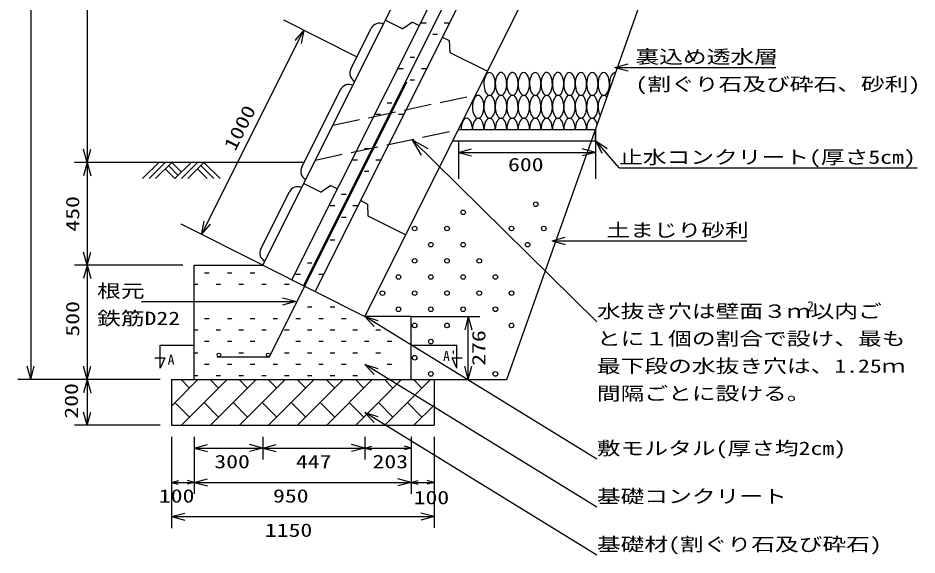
# Model space of a CAD drawing. Units: millimetres, scale not verified. Extents: x -10580 to 10511, y -7658 to 7278.
# Drawn here: x -10380 to -6442, y -7658 to -5308 of the extents above; entities that cross this region are included whole.
import ezdxf
from ezdxf.enums import TextEntityAlignment as Align

# ---------------------------------------------------------------- set-up
doc = ezdxf.new("R2010")
doc.units = ezdxf.units.MM
doc.header["$LTSCALE"] = 40
doc.linetypes.add('DASHED3', pattern=[4, 3, -1])
doc.layers.add('0-0', color=7, linetype='Continuous')
doc.styles.add('ＭＳ ゴシック', font='')
doc.styles.get('ＭＳ ゴシック').set_extended_font_data('MS Gothic')

msp = doc.modelspace()

# ---------------------------------------------------------------- linework, layer by layer
at = {"layer": '0-0'}
for p, q in [((-10324.21, -3440.2), (-10324.21, -6890.2)), ((-10077.16, -3440.2), (-10077.16, -5940.2)), ((-9217.37, -5316.97), (-8895.52, -5478.26)), ((-8616.1, -5329.12), (-8592.64, -5329.12)), ((-8512.64, -5329.12), (-8492.64, -5329.12)), ((-9127.97, -5361.77), (-9167.82, -5406.63)), ((-8562.64, -5379.11), (-8542.64, -5379.11)), ((-8662.64, -5479.11), (-8642.64, -5479.11)), ((-7765.31, -5524.61), (-7707.36, -5509.08)), ((-8712.64, -5529.12), (-8692.64, -5529.12)), ((-8612.64, -5529.12), (-8592.64, -5529.12)), ((-7765.31, -5524.61), (-7707.36, -5540.14)), ((-7765.31, -5524.61), (-7060.44, -5524.61)), ((-8662.64, -5579.11), (-8642.64, -5579.11)), ((-8762.64, -5679.12), (-8742.64, -5679.12)), ((-8812.64, -5729.12), (-8792.64, -5729.12)), ((-8712.64, -5729.12), (-8692.64, -5729.12)), ((-7850.85, -5796.17), (-7850.85, -6011.86)), ((-8654.46, -5839.61), (-8613.96, -5908.61)), ((-8450.85, -5846.17), (-8450.85, -6011.86)), ((-7848.63, -5846.17), (-7822.59, -5900.22)), ((-10077.16, -5940.2), (-10092.69, -5882.25)), ((-10077.16, -5940.2), (-10061.63, -5882.25)), ((-8862.64, -5879.12), (-8842.64, -5879.12)), ((-8450.85, -5896.17), (-8392.89, -5880.64)), ((-8450.85, -5896.17), (-8392.89, -5911.7)), ((-8450.85, -5896.17), (-7850.85, -5896.17)), ((-7850.85, -5896.17), (-7908.8, -5880.64)), ((-7850.85, -5896.17), (-7908.8, -5911.7)), ((-9127.01, -5940.2), (-10132.95, -5940.2)), ((-10077.16, -5940.2), (-10092.69, -5998.16)), ((-10077.16, -5940.2), (-10061.63, -5998.16)), ((-10077.16, -5940.2), (-10077.16, -6390.2)), ((-9763.29, -5940.2), (-9834, -6010.91)), ((-9735.01, -5940.2), (-9805.72, -6010.91)), ((-9706.73, -5940.2), (-9777.44, -6010.91)), ((-9706.73, -5940.2), (-9664.3, -5982.63)), ((-9621.87, -5940.2), (-9692.58, -6010.91)), ((-9593.59, -5940.2), (-9664.3, -6010.91)), ((-9565.31, -5940.2), (-9636.02, -6010.91)), ((-9565.31, -5940.2), (-9494.6, -6010.91)), ((-8912.64, -5929.12), (-8892.64, -5929.12)), ((-8812.64, -5929.12), (-8792.64, -5929.12)), ((-9735.01, -5968.49), (-9692.58, -6010.91)), ((-9720.87, -5954.34), (-9678.44, -5996.77)), ((-9593.59, -5968.49), (-9551.16, -6010.91)), ((-9579.45, -5954.34), (-9522.88, -6010.91)), ((-8862.64, -5979.12), (-8842.64, -5979.12)), ((-7747.25, -5963.94), (-6442.25, -5963.94)), ((-8962.64, -6079.12), (-8942.64, -6079.12)), ((-9012.64, -6129.12), (-8992.64, -6129.12)), ((-8912.64, -6129.12), (-8892.64, -6129.12)), ((-8962.64, -6179.12), (-8942.64, -6179.12)), ((-9307.77, -6390.2), (-9665.39, -6211)), ((-9575.98, -6255.8), (-9563.9, -6197.03)), ((-9575.98, -6255.8), (-9536.14, -6210.94)), ((-9012.64, -6279.12), (-8992.64, -6279.12)), ((-8040.58, -6283.24), (-7982.62, -6267.71)), ((-8040.58, -6283.24), (-7187.98, -6283.24)), ((-8040.58, -6283.24), (-7982.62, -6298.77)), ((-10077.16, -6390.2), (-10092.69, -6332.25)), ((-10077.16, -6390.2), (-10061.63, -6332.25)), ((-9112.64, -6379.12), (-9092.64, -6379.12)), ((-9657.77, -6390.2), (-10132.95, -6390.2)), ((-10077.16, -6390.2), (-10092.69, -6448.16)), ((-10077.16, -6390.2), (-10061.63, -6448.16)), ((-9562.64, -6422.71), (-9542.64, -6422.71)), ((-9462.64, -6422.71), (-9442.64, -6422.71)), ((-9362.64, -6422.71), (-9342.64, -6422.71)), ((-9162.64, -6429.12), (-9142.64, -6429.12)), ((-9062.64, -6429.12), (-9042.64, -6429.12)), ((-9607.78, -6472.71), (-9592.64, -6472.71)), ((-9512.64, -6472.71), (-9492.64, -6472.71)), ((-9412.64, -6472.71), (-9392.64, -6472.71)), ((-9312.64, -6472.71), (-9292.64, -6472.71)), ((-9212.64, -6472.71), (-9192.64, -6472.71)), ((-9163.76, -6549.22), (-9221.71, -6533.7)), ((-9112.64, -6572.71), (-9092.64, -6572.71)), ((-9012.64, -6572.71), (-8992.64, -6572.71)), ((-8860.77, -6614.2), (-8803.26, -6631.28)), ((-8860.77, -6614.2), (-8819.51, -6657.75)), ((-7844.48, -7237.97), (-8860.77, -6614.2)), ((-8657.78, -6614.2), (-8357.78, -6614.2)), ((-8407.77, -6614.2), (-8423.3, -6672.16)), ((-8407.77, -6614.2), (-8392.25, -6672.16)), ((-8407.77, -6890.2), (-8407.77, -6614.2)), ((-9562.64, -6622.71), (-9542.64, -6622.71)), ((-9462.64, -6622.71), (-9442.64, -6622.71)), ((-9362.64, -6622.71), (-9342.64, -6622.71)), ((-9262.64, -6622.71), (-9242.64, -6622.71)), ((-9162.64, -6622.71), (-9142.64, -6622.71)), ((-9062.64, -6622.71), (-9042.64, -6622.71)), ((-8962.64, -6622.71), (-8942.64, -6622.71)), ((-9607.78, -6672.71), (-9592.64, -6672.71)), ((-9512.64, -6672.71), (-9492.64, -6672.71)), ((-9412.64, -6672.71), (-9392.64, -6672.71)), ((-9312.64, -6672.71), (-9292.64, -6672.71)), ((-9212.64, -6672.71), (-9192.64, -6672.71)), ((-9112.64, -6672.71), (-9092.64, -6672.71)), ((-9012.64, -6672.71), (-8992.64, -6672.71)), ((-8912.64, -6672.71), (-8892.64, -6672.71)), ((-8812.64, -6672.71), (-8792.64, -6672.71)), ((-9562.64, -6722.71), (-9542.64, -6722.71)), ((-9462.64, -6722.71), (-9442.64, -6722.71)), ((-9362.64, -6722.71), (-9342.64, -6722.71)), ((-9162.64, -6722.71), (-9142.64, -6722.71)), ((-9062.64, -6722.71), (-9042.64, -6722.71)), ((-8962.64, -6722.71), (-8942.64, -6722.71)), ((-8862.64, -6722.71), (-8842.64, -6722.71)), ((-8762.64, -6722.71), (-8742.64, -6722.71)), ((-9607.78, -6772.71), (-9592.64, -6772.71)), ((-9412.64, -6772.71), (-9392.64, -6772.71)), ((-9212.64, -6772.71), (-9192.64, -6772.71)), ((-9112.64, -6772.71), (-9092.64, -6772.71)), ((-9012.64, -6772.71), (-8992.64, -6772.71)), ((-8912.64, -6772.71), (-8892.64, -6772.71)), ((-8812.64, -6772.71), (-8792.64, -6772.71)), ((-10324.21, -6890.2), (-10339.74, -6832.25)), ((-10324.21, -6890.2), (-10308.68, -6832.25)), ((-10077.16, -6890.2), (-10092.69, -6832.25)), ((-10077.16, -6890.2), (-10061.63, -6832.25)), ((-9562.64, -6822.71), (-9542.64, -6822.71)), ((-9462.64, -6822.71), (-9442.64, -6822.71)), ((-9362.64, -6822.71), (-9342.64, -6822.71)), ((-9262.64, -6822.71), (-9242.64, -6822.71)), ((-9162.64, -6822.71), (-9142.64, -6822.71)), ((-9062.64, -6822.71), (-9042.64, -6822.71)), ((-8962.64, -6822.71), (-8942.64, -6822.71)), ((-7844.48, -7447.97), (-8860.77, -6824.2)), ((-8860.77, -6824.2), (-8803.26, -6841.28)), ((-8860.77, -6824.2), (-8819.51, -6867.75)), ((-8762.64, -6822.71), (-8742.64, -6822.71)), ((-8407.77, -6890.2), (-8423.3, -6832.25)), ((-8407.77, -6890.2), (-8392.25, -6832.25)), ((-9757.77, -6890.2), (-10380, -6890.2)), ((-10077.16, -6890.2), (-10092.69, -6948.16)), ((-10077.16, -6890.2), (-10061.63, -6948.16)), ((-9707.78, -7006.34), (-9591.64, -6890.2)), ((-9628.78, -6927.34), (-9665.91, -6890.2)), ((-9664.36, -7090.2), (-9464.36, -6890.2)), ((-9607.78, -6872.71), (-9592.64, -6872.71)), ((-9501.5, -6927.34), (-9538.63, -6890.2)), ((-9537.08, -7090.2), (-9337.08, -6890.2)), ((-9512.64, -6872.71), (-9492.64, -6872.71)), ((-9412.64, -6872.71), (-9392.64, -6872.71)), ((-9374.22, -6927.34), (-9411.36, -6890.2)), ((-9409.8, -7090.2), (-9209.8, -6890.2)), ((-9312.64, -6872.71), (-9292.64, -6872.71)), ((-9246.94, -6927.34), (-9284.08, -6890.2)), ((-9282.52, -7090.2), (-9082.52, -6890.2)), ((-9212.64, -6872.71), (-9192.64, -6872.71)), ((-9119.66, -6927.34), (-9156.8, -6890.2)), ((-9155.24, -7090.2), (-8955.24, -6890.2)), ((-9112.64, -6872.71), (-9092.64, -6872.71)), ((-8992.38, -6927.34), (-9029.52, -6890.2)), ((-9027.96, -7090.2), (-8827.96, -6890.2)), ((-9012.64, -6872.71), (-8992.64, -6872.71)), ((-8912.64, -6872.71), (-8892.64, -6872.71)), ((-8865.1, -6927.34), (-8902.24, -6890.2)), ((-8900.69, -7090.2), (-8700.69, -6890.2)), ((-8737.82, -6927.34), (-8774.96, -6890.2)), ((-8773.41, -7090.2), (-8573.41, -6890.2)), ((-8610.54, -6927.34), (-8647.68, -6890.2)), ((-9628.78, -7054.62), (-9692.42, -6990.98)), ((-9501.5, -7054.62), (-9565.14, -6990.98)), ((-9374.22, -7054.62), (-9437.86, -6990.98)), ((-9246.94, -7054.62), (-9310.58, -6990.98)), ((-9119.66, -7054.62), (-9183.3, -6990.98)), ((-8992.38, -7054.62), (-9056.02, -6990.98)), ((-8865.1, -7054.62), (-8928.74, -6990.98)), ((-8737.82, -7054.62), (-8801.46, -6990.98)), ((-8610.54, -7054.62), (-8674.18, -6990.98)), ((-8646.13, -7090.2), (-8557.77, -7001.85)), ((-10077.16, -7090.2), (-10092.69, -7032.25)), ((-10077.16, -7090.2), (-10061.63, -7032.25)), ((-8860.77, -7034.2), (-8819.51, -7077.75)), ((-9757.77, -7090.2), (-10132.95, -7090.2)), ((-9707.78, -7140.2), (-9707.78, -7540.2)), ((-9607.78, -7140.2), (-9607.78, -7390.2)), ((-9307.77, -7140.2), (-9307.77, -7240.2)), ((-8860.77, -7140.2), (-8860.77, -7240.2)), ((-8657.78, -7140.2), (-8657.78, -7390.2)), ((-8557.77, -7140.2), (-8557.77, -7539.58)), ((-9607.78, -7190.2), (-9549.82, -7174.67)), ((-9607.78, -7190.2), (-9307.77, -7190.2)), ((-9607.78, -7190.2), (-9549.82, -7205.73)), ((-9307.77, -7190.2), (-9365.73, -7174.67)), ((-9307.77, -7190.2), (-9365.73, -7205.73)), ((-9307.77, -7190.2), (-9249.82, -7174.67)), ((-9307.77, -7190.2), (-9249.82, -7205.73)), ((-8860.77, -7190.2), (-8918.73, -7174.67)), ((-8860.77, -7190.2), (-8918.73, -7205.73)), ((-8860.77, -7190.2), (-8830.78, -7182.17)), ((-8860.77, -7190.2), (-8830.78, -7198.24)), ((-8657.78, -7190.2), (-8687.77, -7182.17)), ((-8657.78, -7190.2), (-8687.77, -7198.24)), ((-9707.78, -7340.2), (-9675.1, -7331.45)), ((-9707.78, -7340.2), (-9677.77, -7348.24)), ((-9607.78, -7340.2), (-9637.78, -7332.17)), ((-9607.78, -7340.2), (-9637.78, -7348.24)), ((-9607.78, -7340.2), (-9549.82, -7355.73)), ((-9607.78, -7340.2), (-8657.78, -7340.2)), ((-8657.78, -7340.2), (-8715.73, -7324.67)), ((-8657.78, -7340.2), (-8715.73, -7355.73)), ((-8657.78, -7340.2), (-8627.77, -7332.17)), ((-8657.78, -7340.2), (-8627.77, -7348.24)), ((-8657.78, -7340.2), (-8557.77, -7340.2)), ((-8557.77, -7340.2), (-8587.78, -7332.17)), ((-8557.77, -7340.2), (-8587.78, -7348.24)), ((-9707.78, -7490.2), (-9649.82, -7474.67)), ((-8557.77, -7490.2), (-8615.73, -7474.67)), ((-9707.78, -7490.2), (-9649.82, -7505.73)), ((-9707.78, -7490.2), (-8557.77, -7490.2)), ((-8557.77, -7490.2), (-8615.73, -7505.73))]:
    msp.add_line(p, q, dxfattribs=at)
at = {"layer": '0-0', "color": 2}
for p, q in [((-9307.77, -6390.2), (-7829.47, -3440.2)), ((-8860.77, -6614.2), (-7270.23, -3440.2)), ((-9179.93, -6454.27), (-7726.13, -3553.15)), ((-9078.01, -6505.34), (-7624.21, -3604.23)), ((-8922.4, -5531.9), (-8832.8, -5353.09)), ((-8770.16, -5317.37), (-8694.17, -5355.45)), ((-8651.66, -5326.42), (-8694.17, -5355.45)), ((-8651.66, -5326.42), (-8622.15, -5341.21)), ((-8520.23, -5392.28), (-8490.73, -5407.06)), ((-8490.73, -5407.06), (-8488.54, -5458.49)), ((-8488.54, -5458.49), (-8323.16, -5541.37)), ((-9137.45, -5961.03), (-8967.21, -5621.3)), ((-8450.85, -5796.17), (-7850.85, -5796.17)), ((-7850.85, -5846.17), (-7850.85, -5796.17)), ((-8475.9, -5846.17), (-7848.63, -5846.17)), ((-9128.57, -6032.59), (-9052.58, -6070.67)), ((-9010.07, -6041.64), (-9052.58, -6070.67)), ((-9010.07, -6041.64), (-8980.56, -6056.43)), ((-9316.66, -6318.64), (-9191.21, -6068.31)), ((-8878.64, -6107.5), (-8849.14, -6122.29)), ((-8849.14, -6122.29), (-8846.95, -6173.72)), ((-8846.95, -6173.72), (-8681.57, -6256.59)), ((-9607.78, -6890.2), (-9607.78, -6390.2)), ((-9607.78, -6390.2), (-9307.77, -6390.2)), ((-9307.77, -6390.2), (-8860.77, -6614.2)), ((-8657.78, -6614.2), (-8860.77, -6614.2)), ((-8657.78, -6890.2), (-8657.78, -6614.2)), ((-9707.78, -6890.2), (-9707.78, -7090.2)), ((-9707.78, -6890.2), (-8557.77, -6890.2)), ((-8557.77, -6890.2), (-8557.77, -7090.2)), ((-9707.78, -7090.2), (-8557.77, -7090.2))]:
    msp.add_line(p, q, dxfattribs=at)
at = {"layer": '0-0', "color": 5}
msp.add_line((-9128.97, -6479.81), (-7655.01, -3538.46), dxfattribs=at)
at = {"layer": '0-0', "linetype": 'DASHED3'}
for p, q in [((-9000.89, -5777.8), (-8374.68, -5644.19)), ((-9077.05, -5929.78), (-8450.85, -5796.17))]:
    msp.add_line(p, q, dxfattribs=at)
at = {"layer": '0-0', "color": 3}
for p in [(-8657.78, -6740.2), (-8457.77, -6840.2)]:
    msp.add_line(p, (-8457.77, -6740.2), dxfattribs=at)
at = {"layer": '0-0', "color": 2}
msp.add_lwpolyline([(-8557.77, -6890.2), (-8239.45, -6890.2), (-7120.56, -3740.2)], dxfattribs=at)
at = {"layer": '0-0'}
for points in [[(-9575.98, -6255.8), (-9127.97, -5361.77), (-9140.05, -5420.54)], [(-7844.48, -6637.97), (-8654.46, -5839.61), (-8584.89, -5879.11)], [(-7747.25, -5963.94), (-7848.63, -5846.17), (-7799.05, -5879.96)], [(-10077.16, -6390.2), (-10077.16, -6890.2), (-10077.16, -7090.2)], [(-9838.53, -6549.22), (-9163.76, -6549.22), (-9221.71, -6564.75)], [(-7844.48, -7657.97), (-8860.77, -7034.2), (-8803.26, -7051.28)], [(-9307.77, -7190.2), (-8860.77, -7190.2), (-8657.78, -7190.2)], [(-9707.78, -7340.2), (-9607.78, -7340.2), (-9549.82, -7324.67)]]:
    msp.add_lwpolyline(points, dxfattribs=at)
at = {"layer": '0-0', "color": 5}
msp.add_lwpolyline([(-9507.77, -6790.2), (-9278.92, -6790.2), (-8676.49, -5588.02)], dxfattribs=at)
at = {"layer": '0-0', "color": 3}
for points in [[(-9757.78, -6840.2), (-9757.78, -6740.2), (-9607.78, -6740.2)], [(-9780.13, -6794.57), (-9736.3, -6794.57), (-9757.78, -6840.2)], [(-8457.77, -6840.2), (-8478.93, -6794.57), (-8435.1, -6794.57)]]:
    msp.add_lwpolyline(points, dxfattribs=at)
at = {"layer": '0-0'}
for centre in [(-8112.08, -6123.13), (-8430.28, -6158.48), (-8642.41, -6229.19), (-8500.99, -6229.19), (-8218.14, -6229.19), (-8076.72, -6229.19), (-8571.7, -6299.91), (-8430.28, -6299.9), (-8147.43, -6299.9), (-8642.41, -6370.62), (-8500.99, -6370.62), (-8359.57, -6370.61), (-8713.12, -6441.33), (-8571.7, -6441.33), (-8430.28, -6441.33), (-8288.85, -6441.33), (-8783.83, -6512.04), (-8642.41, -6512.04), (-8500.99, -6512.04), (-8359.57, -6512.04), (-8218.14, -6512.04), (-8713.12, -6582.75), (-8571.7, -6582.75), (-8430.28, -6582.75), (-8288.85, -6582.75), (-8642.41, -6653.46), (-8500.99, -6653.46), (-8218.14, -6653.46), (-8571.7, -6724.17), (-8642.41, -6794.88), (-8571.7, -6865.59), (-8288.86, -6865.59)]:
    msp.add_circle(centre, 10, dxfattribs=at)
at = {"layer": '0-0', "color": 5}
for centre in [(-9499.77, -6782.2), (-9283.79, -6782.11)]:
    msp.add_circle(centre, 8, dxfattribs=at)
at = {"layer": '0-0', "color": 2}
for centre, start, end in [((-8797.04, -5371.01), 63.38333, 153.38376), ((-8886.64, -5549.82), 153.38383, 243.384), ((-8931.44, -5639.22), 63.38148, 153.38376), ((-9101.69, -5978.95), 153.38359, 243.38434), ((-9155.45, -6086.23), 63.38333, 153.38376), ((-9280.89, -6336.56), 153.38383, 243.384)]:
    msp.add_arc(centre, 40, start, end, dxfattribs=at)
at = {"layer": '0-0'}
for centre, start_param, end_param in [((-8314.36, -5596.8), 3.1604281, 9.4436108), ((-8264.36, -5596.8), 3.2783111, 9.5614937), ((-8214.36, -5596.8), 3.0422709, 9.3254535), ((-8164.36, -5596.8), 3.1598819, 9.4430646), ((-8114.36, -5596.8), 3.1597035, 9.4428861), ((-8064.36, -5596.8), 3.2775686, 9.5607512), ((-8014.36, -5596.8), 3.4794189, 9.7626015), ((-7964.36, -5596.8), 4.7200109, 11.0031936), ((-7914.36, -5596.8), 4.7200109, 11.0031936), ((-7864.36, -5596.8), 4.7040978, 10.9872804), ((-7814.36, -5596.8), 4.7200109, 11.0031936), ((-7764.36, -5596.8), 6.2017669, 8.2708462), ((-8364.36, -5696.8), 3.1604281, 9.4436108), ((-8314.36, -5696.8), 3.2783111, 9.5614937), ((-8264.36, -5696.8), 3.0422709, 9.3254535), ((-8214.36, -5696.8), 3.1598819, 9.4430646), ((-8164.36, -5696.8), 3.1597035, 9.4428861), ((-8114.36, -5696.8), 3.2775686, 9.5607512), ((-8064.36, -5696.8), 3.4794189, 9.7626015), ((-8014.36, -5696.8), 4.7200109, 11.0031936), ((-7964.36, -5696.8), 4.7200109, 11.0031936), ((-7914.36, -5696.8), 4.7200109, 11.0031936), ((-7864.36, -5696.8), 4.7357191, 11.0189017), ((-7814.36, -5696.8), 5.7042908, 8.7683229), ((-8414.36, -5796.8), 4.7249666, 7.8414041), ((-8364.36, -5796.8), 4.7249644, 7.8414062), ((-8314.36, -5796.8), 4.7249666, 7.8414062), ((-8264.36, -5796.8), 4.7249666, 7.8414062), ((-8214.36, -5796.8), 4.7249644, 7.8414062), ((-8164.36, -5796.8), 4.7249644, 7.8414062), ((-8114.36, -5796.8), 4.7249644, 7.8414062), ((-8064.36, -5796.8), 4.7200109, 7.8414062), ((-8014.36, -5796.8), 4.7200109, 7.8463599), ((-7964.36, -5796.8), 4.7200109, 7.8463599), ((-7914.36, -5796.8), 4.7200109, 7.8463599), ((-7864.36, -5796.8), 5.217205, 7.8463599)]:
    msp.add_ellipse(centre, major_axis=(0, 50), ratio=0.5, start_param=start_param, end_param=end_param, dxfattribs=at)

# ---------------------------------------------------------------- texts
at = {"layer": '0-0', "style": 'ＭＳ ゴシック', "width": 1.3}
for s, p in [('裏込め透水層', (-7675.44, -5524.61)), ('(割ぐり石及び砕石、砂利)', (-7675.44, -5644.61)), ('止水コンクリート(厚さ5cm)', (-7747.25, -5963.94)), ('600', (-8233.66, -5996.37)), ('土まじり砂利', (-7802.98, -6283.24)), ('根元', (-10033.53, -6549.22)), ('水抜き穴は壁面３ｍ以内ご', (-7844.48, -6637.97)), ('鉄筋D22', (-10033.53, -6669.22)), ('とに１個の割合で設け、最も', (-7844.48, -6757.97)), ('最下段の水抜き穴は、1.25ｍ', (-7844.48, -6877.97)), ('間隔ごとに設ける。', (-7844.48, -6997.97)), ('敷モルタル(厚さ均2cm)', (-7844.48, -7237.97)), ('300', (-9519.99, -7296.16)), ('447', (-9162.8, -7296.16)), ('203', (-8827.04, -7296.16)), ('基礎コンクリート', (-7844.48, -7447.97)), ('100', (-9762.88, -7446.18)), ('950', (-9262.81, -7446.18)), ('100', (-8647.03, -7453.33)), ('1150', (-9298.53, -7596.2)), ('基礎材(割ぐり石及び砕石)', (-7844.48, -7657.97))]:
    msp.add_text(s, height=58.65, dxfattribs=at).set_placement(p, align=Align.BOTTOM_LEFT)
for s, rotation, p in [('1000', 63.383, (-9413.16, -5902.15)), ('450', 90, (-10094.1, -6243.13)), ('500', 90, (-10094.1, -6702.42)), ('276', 90, (-8315.17, -6829.88)), ('200', 90, (-10099.54, -7061.41))]:
    msp.add_text(s, height=58.65, rotation=rotation, dxfattribs=at).set_placement(p, align=Align.BOTTOM_LEFT)
at = {"layer": '0-0', "color": 4, "style": 'ＭＳ ゴシック'}
for s, p in [('2', (-6923.65, -6604.56)), ("A'", (-8518.18, -6822.6)), ('A', (-9724.35, -6838.4))]:
    msp.add_text(s, height=43.99, dxfattribs=at).set_placement(p, align=Align.BOTTOM_LEFT)

doc.saveas('drawing.dxf')
